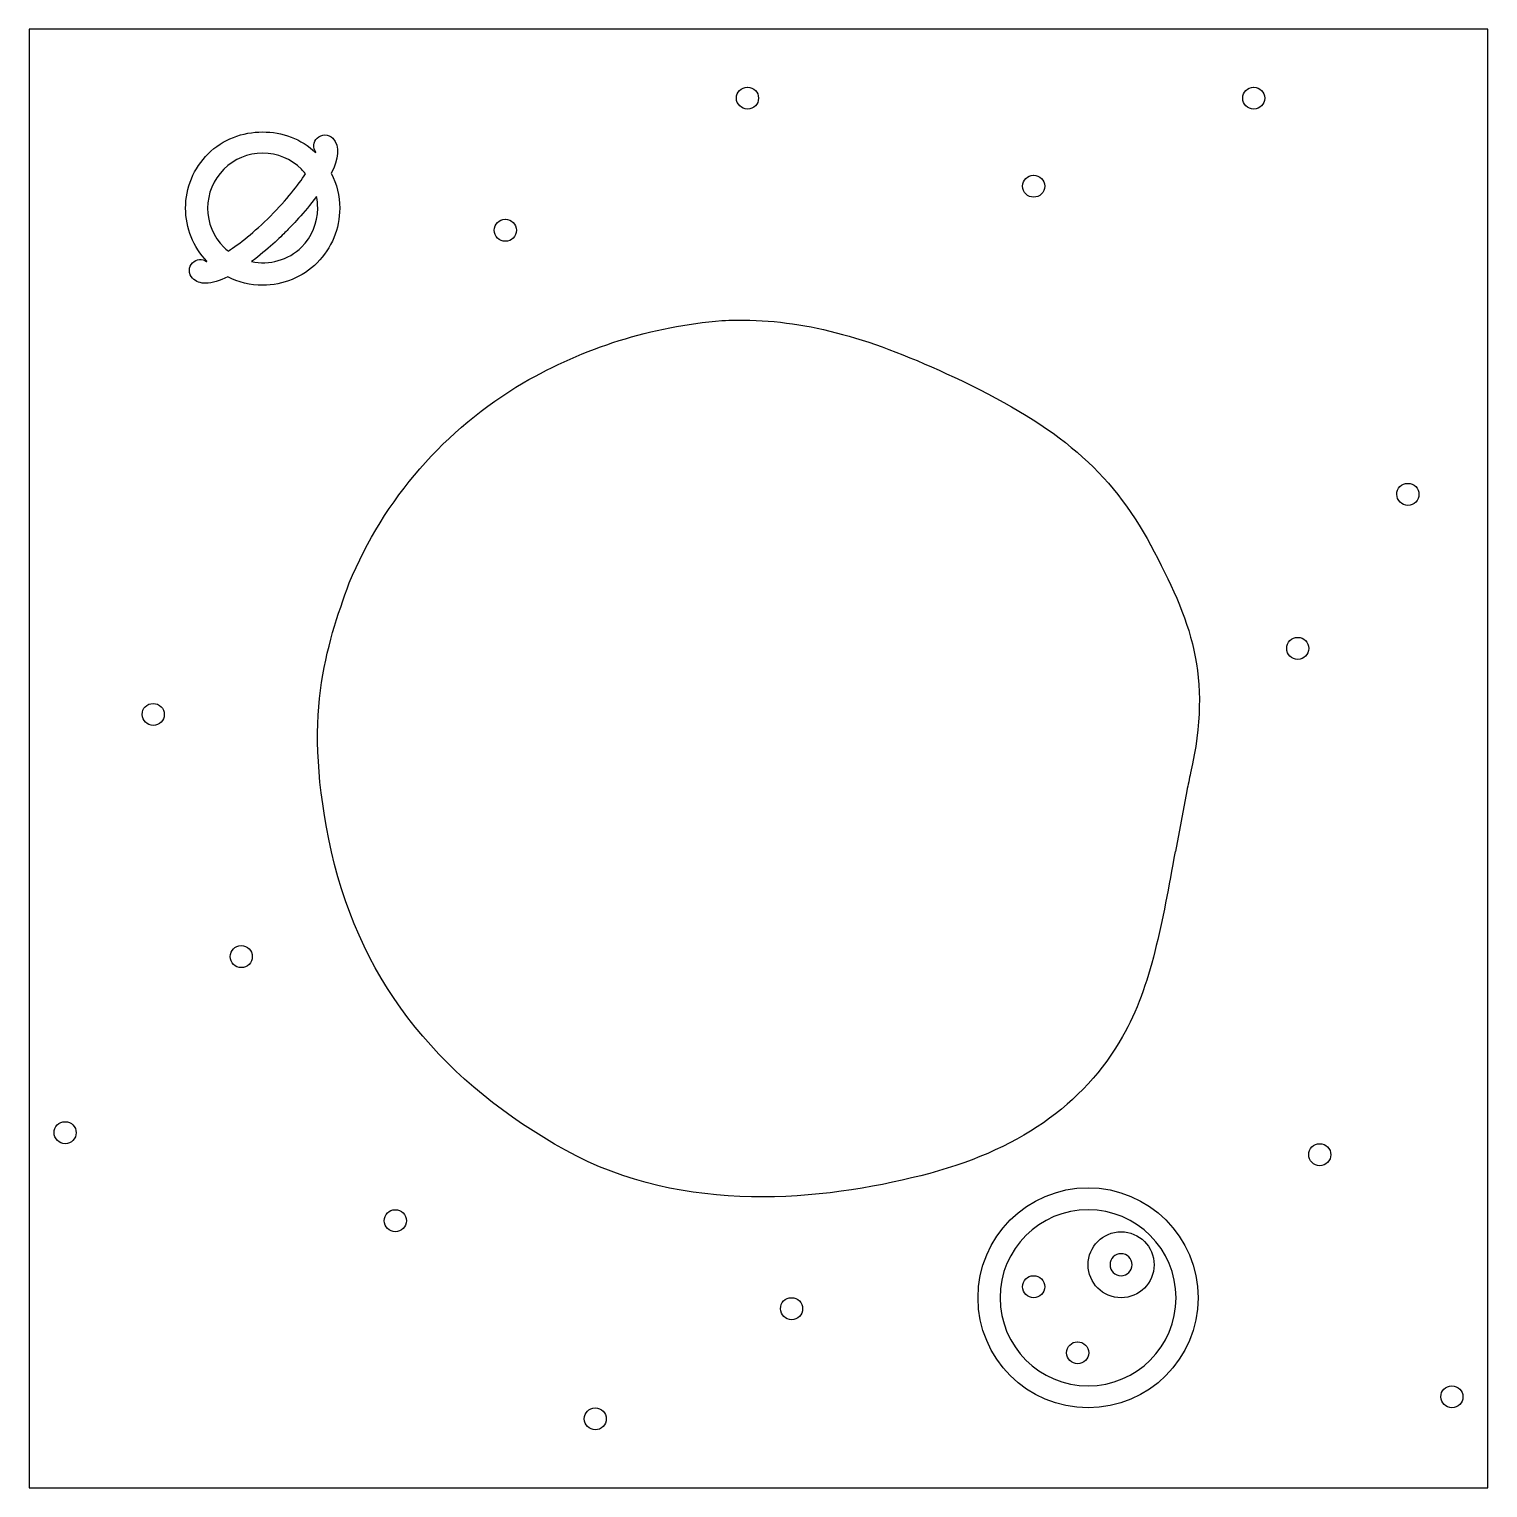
# Model space of a CAD drawing. Extents: x 0 to 512, y 0 to 512.
import ezdxf

# ---------------------------------------------------------------- set-up
doc = ezdxf.new("R2010")
doc.units = 0
doc.layers.add('Ebene_1', color=7, linetype='CONTINUOUS')

msp = doc.modelspace()

# ---------------------------------------------------------------- linework, layer by layer
at = {"layer": 'Ebene_1', "color": 7}
for points in [[(0, 512), (0, -0.00001), (512.00005, -0.00001), (512.00005, 512)], [(252.08012, 491.648437)], [(81.95308, 475.933595)], [(81.95508, 468.468749)], [(352.51961, 460.74414)], [(100.84379, 453.222655)], [(167.09377, 445.289061)], [(252.99419, 409.84178)], [(445.23235, 298.49218)], [(43.47468, 275.3164)], [(74.37894, 190.32811)], [(12.57029, 128.51757)], [(452.95885, 120.79296)], [(371.68556, 105.33983)], [(128.46292, 97.61522)], [(371.68556, 97.61522)], [(383.27345, 89.88671)], [(383.27345, 82.1621)], [(352.51957, 74.43554)], [(267.53129, 66.71093)], [(367.97265, 51.2578)], [(198.64651, 28.07811)]]:
    msp.add_lwpolyline(points, close=True, dxfattribs=at)
for points in [[(252.08009, 491.648437), (252.15629, 491.648437)], [(429.78105, 491.648437), (429.78125, 491.648437)], [(429.78125, 491.648437), (429.85725, 491.648437)], [(352.51958, 460.74414), (352.59578, 460.74414)], [(167.09379, 445.289061), (167.16799, 445.289061)], [(483.86515, 352.57617), (483.86525, 352.57617)], [(483.86525, 352.57617), (483.94125, 352.57617)], [(393.73443, 330.78515), (393.54693, 331.03319)], [(445.23245, 298.49218), (445.30845, 298.49218)], [(43.47465, 275.3164), (43.55085, 275.3164)], [(406.35945, 244.65233), (402.35745, 223.34179), (402.22465, 223.32809)], [(74.37891, 190.32811), (74.45511, 190.32811)], [(12.57031, 128.51757), (12.64451, 128.51757)], [(452.95895, 120.79296), (453.03495, 120.79296)], [(128.46289, 97.61522), (128.53909, 97.61522)], [(352.51954, 74.43554), (352.59574, 74.43554)], [(267.53126, 66.71093), (267.60746, 66.71093)], [(367.97267, 51.2578), (368.04687, 51.2578)], [(499.31625, 35.80468), (499.31645, 35.80468)], [(499.31645, 35.80468), (499.39245, 35.80468)], [(198.64649, 28.07811), (198.72269, 28.07811)]]:
    msp.add_lwpolyline(points, dxfattribs=at)
for points in [[(248.2559, 487.783202), (248.2559, 489.918518), (249.9448, 491.648437), (252.08012, 491.648437)], [(252.15629, 491.648437), (254.29161, 491.648437), (256.01957, 489.918518), (256.01957, 487.783202)], [(425.95685, 487.783202), (425.95685, 489.918518), (427.64575, 491.648437), (429.78105, 491.648437)], [(429.85725, 491.648437), (431.99165, 491.648437), (433.72055, 489.918518), (433.72055, 487.783202)], [(252.15629, 483.919921), (250.0287, 483.919921), (248.2559, 485.647886), (248.2559, 487.783202)], [(256.01957, 487.783202), (256.01957, 485.647886), (254.29161, 483.919921), (252.15629, 483.919921)], [(429.85725, 483.919921), (427.72965, 483.919921), (425.95685, 485.647886), (425.95685, 487.783202)], [(433.72055, 487.783202), (433.72055, 485.647886), (431.99165, 483.919921), (429.85725, 483.919921)], [(62.8359, 468.271485), (67.94375, 473.379336), (74.9476, 475.933595), (81.95308, 475.933595)], [(81.95312, 475.933593), (88.74914, 475.933593), (95.53018, 473.508137), (100.59375, 468.701171)], [(100.62105, 468.824218), (99.563165, 470.357481), (99.753941, 472.428039), (101.07418, 473.742187)], [(101.07418, 473.742187), (101.798486, 474.466835), (102.78106, 474.873966), (103.805625, 474.873966)], [(103.805625, 474.873966), (104.83019, 474.873966), (105.812764, 474.466835), (106.53707, 473.742187)], [(106.53707, 473.742187), (109.38548, 470.894131), (108.49775, 466.299356), (106.04684, 461.417968)], [(54.91207, 449.152345), (54.91207, 456.380535), (57.72756, 463.170882), (62.8359, 468.271485)], [(81.95512, 468.468749), (76.79461, 468.468749), (71.94243, 466.46184), (68.29887, 462.810546)], [(95.61133, 462.810546), (91.997326, 466.444346), (87.080054, 468.481723), (81.95508, 468.468749)], [(100.59375, 468.701171), (100.59675, 468.734521), (100.61925, 468.792871), (100.62105, 468.824218)], [(68.29887, 462.810546), (64.64757, 459.166016), (62.64066, 454.313818), (62.64066, 449.152343)], [(84.68754, 446.421874), (90.45119, 452.185526), (94.44861, 457.296229), (97.01371, 461.253905)], [(97.01371, 461.253905), (96.574934, 461.797926), (96.106777, 462.31758), (95.61133, 462.810546)], [(106.04684, 461.417968), (107.9626, 457.665061), (108.9941, 453.491663), (108.9941, 449.152343)], [(348.69539, 456.878905), (348.69539, 459.014222), (350.38429, 460.74414), (352.51961, 460.74414)], [(352.59578, 453.017577), (350.4682, 453.017577), (348.69539, 454.743589), (348.69539, 456.878905)], [(352.59578, 460.74414), (354.7311, 460.74414), (356.45906, 459.014222), (356.45906, 456.878905)], [(356.45906, 456.878905), (356.45906, 454.743589), (354.7311, 453.017577), (352.59578, 453.017577)], [(100.84379, 453.222655), (96.65077, 447.614256), (91.91689, 442.727398), (90.14848, 440.958983)], [(101.26957, 449.152343), (101.273079, 450.520409), (101.130342, 451.884931), (100.84379, 453.222655)], [(62.4023, 430.509767), (57.58053, 435.561797), (54.91207, 442.148004), (54.91207, 449.152345)], [(62.64066, 449.152343), (62.62758, 444.027347), (64.664976, 439.110034), (68.29887, 435.496093)], [(69.87309, 434.107421), (73.82576, 436.67366), (78.93021, 440.668541), (84.68754, 446.421874)], [(95.61137, 435.496093), (99.25493, 439.147386), (101.26957, 443.999564), (101.26957, 449.152343)], [(108.9941, 449.152343), (108.9941, 441.931882), (106.18055, 435.141536), (101.07223, 430.033202)], [(90.14848, 440.958983), (88.39819, 439.208702), (83.59574, 434.557726), (78.06059, 430.398437)], [(163.2676, 441.427733), (163.2676, 443.56305), (164.95845, 445.289062), (167.09377, 445.289061)], [(167.16799, 437.564452), (165.0404, 437.564452), (163.2676, 439.292418), (163.2676, 441.427733)], [(167.16799, 445.289061), (169.30331, 445.289062), (171.03127, 443.56305), (171.03127, 441.427733)], [(171.03127, 441.427733), (171.03127, 439.292418), (169.30331, 437.564452), (167.16799, 437.564452)], [(68.29887, 435.496093), (68.79815, 434.996279), (69.32646, 434.538825), (69.87309, 434.107421)], [(78.06059, 430.398437), (84.25482, 429.196097), (91.01044, 430.890897), (95.61137, 435.496093)], [(57.37301, 430.035155), (58.689529, 431.35246), (60.758782, 431.542217), (62.29293, 430.486327)], [(62.29293, 430.486327), (62.32073, 430.487927), (62.37293, 430.507017), (62.4023, 430.509767)], [(56.241231, 427.30371), (56.241231, 428.328275), (56.648362, 429.310849), (57.37301, 430.035155)], [(57.37301, 424.572265), (56.648362, 425.296571), (56.241231, 426.279145), (56.241231, 427.30371)], [(69.69918, 425.058593), (66.95233, 423.678085), (64.29467, 422.791015), (61.99019, 422.791015)], [(81.95504, 422.111327), (77.6218, 422.111327), (73.45205, 423.143983), (69.69918, 425.058593)], [(101.07223, 430.033202), (95.96485, 424.925835), (89.1755, 422.111327), (81.95504, 422.111327)], [(61.99019, 422.791015), (60.19498, 422.791015), (58.61845, 423.327791), (57.37301, 424.572265)], [(173.42192, 387.83201), (194.746882, 400.248942), (218.583697, 407.728479), (243.17974, 409.72068)], [(243.17974, 409.72068), (246.47386, 409.88345), (249.73869, 409.92486), (252.99419, 409.84178)], [(252.99419, 409.8418), (275.78264, 409.26024), (298.14896, 402.56603), (327.44732, 388.51367)], [(112.34574, 317.64059), (124.541625, 347.049607), (145.980798, 371.688444), (173.42192, 387.83201)], [(327.44732, 388.51367), (360.93112, 372.45384), (379.5348, 357.13816), (393.73443, 330.78515)], [(480.03895, 348.71289), (480.03895, 350.84821), (481.72885, 352.57617), (483.86515, 352.57617)], [(483.94125, 344.85155), (481.81275, 344.85155), (480.03895, 346.57756), (480.03895, 348.71289)], [(483.94125, 352.57617), (486.07565, 352.57617), (487.80265, 350.84821), (487.80265, 348.71289)], [(487.80265, 348.71289), (487.80265, 346.57756), (486.07565, 344.85155), (483.94125, 344.85155)], [(393.54693, 331.03319), (407.68455, 304.68019), (415.43645, 285.27232), (407.68565, 250.98241)], [(106.14457, 223.26559), (95.47936, 270.76302), (104.40884, 295.38007), (112.34574, 317.64059)], [(441.40805, 294.63085), (441.40805, 296.76617), (443.09695, 298.49218), (445.23235, 298.49218)], [(445.30845, 298.49218), (447.44375, 298.49218), (449.17175, 296.76617), (449.17175, 294.63085)], [(445.30845, 290.76757), (443.18095, 290.76757), (441.40805, 292.49553), (441.40805, 294.63085)], [(449.17175, 294.63085), (449.17175, 292.49553), (447.44375, 290.76757), (445.30845, 290.76757)], [(39.65046, 271.45311), (39.65046, 273.58843), (41.33936, 275.3164), (43.47468, 275.3164)], [(43.55085, 267.58788), (41.42326, 267.58788), (39.65046, 269.31781), (39.65046, 271.45311)], [(43.55085, 275.3164), (45.68617, 275.3164), (47.41413, 273.58843), (47.41413, 271.45311)], [(47.41413, 271.45311), (47.41413, 269.31781), (45.68617, 267.58788), (43.55085, 267.58788)], [(407.68565, 250.98241), (407.20775, 248.86858), (406.80015, 246.76332), (406.35945, 244.65233)], [(188.30474, 118.47263), (146.44995, 141.53924), (116.80979, 175.76818), (106.14457, 223.26559)], [(402.22465, 223.32809), (397.80935, 198.91281), (393.84164, 175.93453), (383.81255, 158.40622)], [(70.55472, 186.46483), (70.55472, 188.60015), (72.24362, 190.32812), (74.37894, 190.32811)], [(74.45511, 190.32811), (76.59042, 190.32811), (78.31839, 188.60015), (78.31839, 186.46483)], [(74.45511, 182.60155), (72.32752, 182.60155), (70.55472, 184.32953), (70.55472, 186.46483)], [(78.31839, 186.46483), (78.31839, 184.32953), (76.59042, 182.60155), (74.45511, 182.60155)], [(383.81255, 158.40622), (370.04697, 134.34747), (347.04145, 118.10186), (312.93755, 109.54489)], [(8.74412, 124.65624), (8.74412, 126.79156), (10.43498, 128.51757), (12.57029, 128.51757)], [(12.64451, 128.51757), (14.77983, 128.51757), (16.50779, 126.79156), (16.50779, 124.65624)], [(12.64451, 120.79296), (10.51692, 120.79296), (8.74412, 122.52092), (8.74412, 124.65624)], [(16.50779, 124.65624), (16.50779, 122.52092), (14.77983, 120.79296), (12.64451, 120.79296)], [(312.93755, 109.54489), (278.83366, 100.98792), (230.15952, 95.40599), (188.30474, 118.47263)], [(449.13465, 116.92968), (449.13465, 119.06403), (450.82445, 120.79296), (452.95885, 120.79296)], [(453.03495, 120.79296), (454.059418, 120.793075), (455.041932, 120.386028), (455.766164, 119.661444)], [(455.766164, 119.661444), (456.490395, 118.93686), (456.896963, 117.954148), (456.89635, 116.92968)], [(453.03495, 113.0664), (450.90835, 113.0664), (449.13465, 114.79339), (449.13465, 116.92968)], [(455.766164, 114.197916), (455.041932, 113.473332), (454.059418, 113.066285), (453.03495, 113.0664)], [(456.89635, 116.92968), (456.896963, 115.905212), (456.490395, 114.9225), (455.766164, 114.197916)], [(333.05274, 66.70897), (333.05274, 88.00803), (350.3865, 105.33983), (371.68556, 105.33983)], [(371.68556, 105.33983), (392.98461, 105.33983), (410.31445, 88.00803), (410.31445, 66.70897)], [(124.6387, 93.75194), (124.6387, 95.88726), (126.3276, 97.61522), (128.46292, 97.61522)], [(128.53909, 97.61522), (130.67441, 97.61522), (132.40042, 95.88726), (132.40042, 93.75194)], [(371.68556, 97.61522), (354.6407, 97.61522), (340.78126, 83.75481), (340.78126, 66.71093)], [(402.58795, 66.71093), (402.58795, 83.75481), (388.72267, 97.61522), (371.68556, 97.61522)], [(128.53909, 89.88671), (126.4115, 89.88671), (124.6387, 91.61663), (124.6387, 93.75194)], [(132.40042, 93.75194), (132.40042, 91.61663), (130.67441, 89.88671), (128.53909, 89.88671)], [(371.68556, 78.29882), (371.68556, 84.6893), (376.88295, 89.88671), (383.27345, 89.88671)], [(383.27345, 89.88671), (389.66393, 89.88671), (394.86134, 84.6893), (394.86134, 78.29882)], [(383.27345, 82.1621), (381.14047, 82.16113), (379.41123, 80.43179), (379.41017, 78.29882)], [(387.13673, 78.29882), (387.13673, 80.42641), (385.40104, 82.1621), (383.27345, 82.1621)], [(383.27345, 66.71093), (376.88295, 66.71093), (371.68556, 71.90832), (371.68556, 78.29882)], [(379.41017, 78.29882), (379.41113, 76.16584), (381.14047, 74.4366), (383.27345, 74.43554)], [(383.27345, 74.43554), (385.40104, 74.43554), (387.13673, 76.17123), (387.13673, 78.29882)], [(394.86134, 78.29882), (394.86134, 71.90832), (389.6649, 66.71093), (383.27345, 66.71093)], [(348.69535, 70.57226), (348.69535, 72.70756), (350.38425, 74.43554), (352.51957, 74.43554)], [(352.59574, 74.43554), (354.73106, 74.43554), (356.45902, 72.70756), (356.45902, 70.57226)], [(263.70707, 62.84765), (263.70707, 64.98295), (265.39694, 66.71093), (267.53129, 66.71093)], [(267.60746, 66.71093), (269.74278, 66.71093), (271.47074, 64.98295), (271.47074, 62.84765)], [(371.68556, 28.07811), (350.38554, 28.07812), (333.05274, 45.40993), (333.05274, 66.70897)], [(340.78126, 66.71093), (340.78126, 49.66704), (354.64167, 35.80663), (371.68556, 35.80663)], [(352.59574, 66.71093), (350.46816, 66.71093), (348.69535, 68.43694), (348.69535, 70.57226)], [(356.45902, 70.57226), (356.45902, 68.43694), (354.73106, 66.71093), (352.59574, 66.71093)], [(371.68556, 35.80663), (388.72267, 35.80663), (402.58795, 49.66704), (402.58795, 66.71093)], [(410.31445, 66.70897), (410.31445, 45.40993), (392.98558, 28.07812), (371.68556, 28.07811)], [(267.60746, 58.98437), (265.48084, 58.98437), (263.70707, 60.71233), (263.70707, 62.84765)], [(271.47074, 62.84765), (271.47074, 60.71233), (269.74278, 58.98437), (267.60746, 58.98437)], [(364.14647, 47.39452), (364.14647, 49.52984), (365.83733, 51.2578), (367.97265, 51.2578)], [(368.04687, 51.2578), (370.18121, 51.2578), (371.91015, 49.52984), (371.91015, 47.39452)], [(368.04687, 43.53124), (365.91928, 43.53124), (364.14647, 45.2592), (364.14647, 47.39452)], [(371.91015, 47.39452), (371.91015, 45.2592), (370.18121, 43.53124), (368.04687, 43.53124)], [(495.49205, 31.9414), (495.49205, 34.0767), (497.18095, 35.80468), (499.31625, 35.80468)], [(499.39245, 28.07811), (497.26485, 28.07812), (495.49205, 29.80608), (495.49205, 31.9414)], [(499.39245, 35.80468), (501.52775, 35.80468), (503.25575, 34.0767), (503.25575, 31.9414)], [(503.25575, 31.9414), (503.25575, 29.80608), (501.52775, 28.07811), (499.39245, 28.07811)], [(194.82034, 24.21483), (194.82034, 26.35015), (196.51121, 28.07811), (198.64651, 28.07811)], [(198.72269, 28.07811), (199.747223, 28.07846), (200.729865, 27.671487), (201.454135, 26.946849)], [(201.454135, 26.946849), (202.178406, 26.222211), (202.58488, 25.239362), (202.58401, 24.21483)], [(198.72269, 20.35155), (196.58737, 20.35155), (194.82034, 22.08049), (194.82034, 24.21483)], [(201.453852, 21.483094), (200.729637, 20.758512), (199.747144, 20.351457), (198.72269, 20.35155)], [(202.58401, 24.21483), (202.584623, 23.190376), (202.178066, 22.207676), (201.453852, 21.483094)]]:
    msp.add_open_spline(points, degree=3, dxfattribs=at)

doc.saveas('drawing.dxf')
